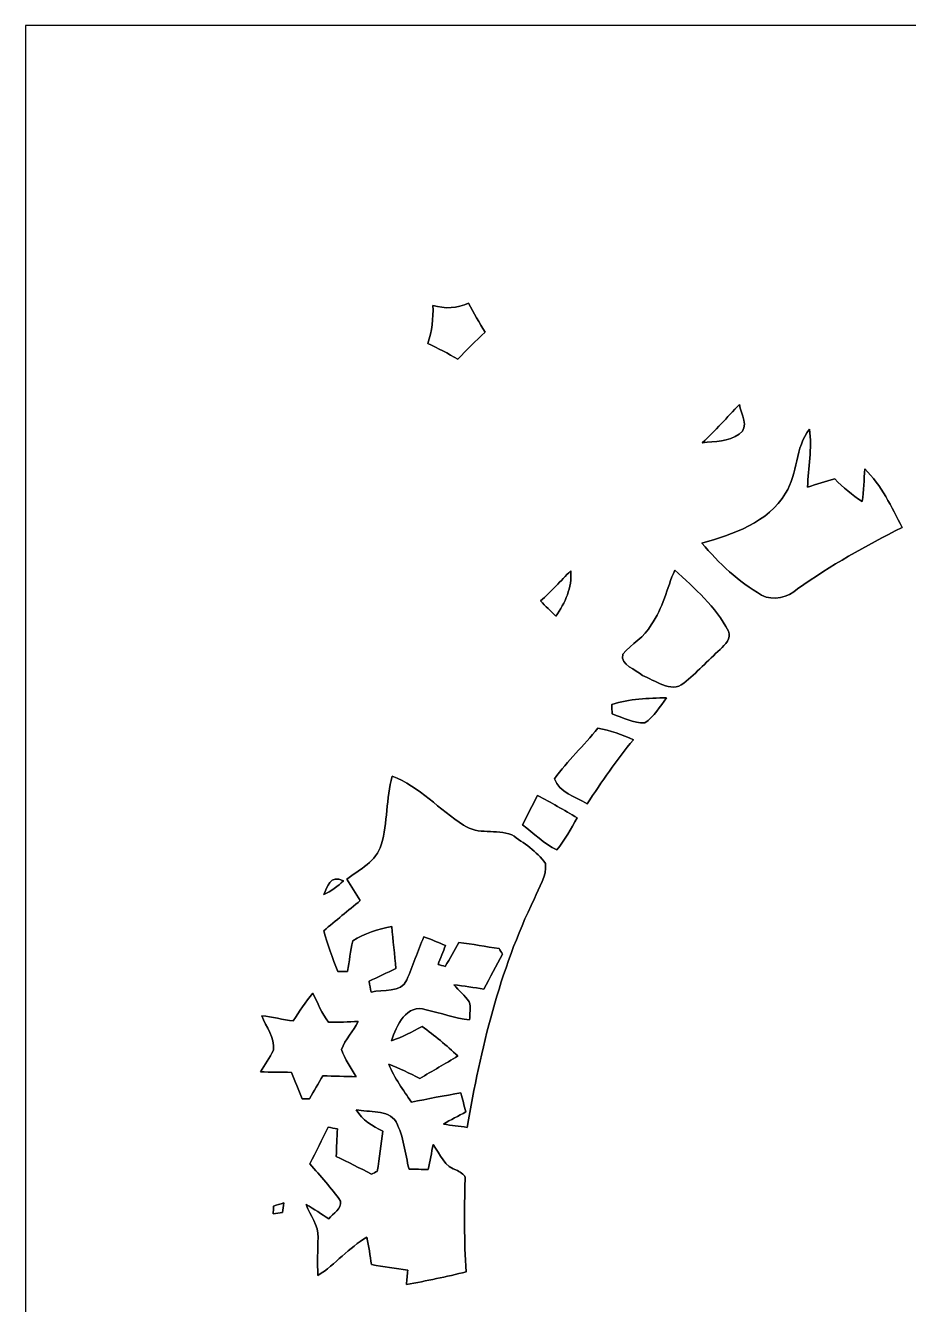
# Model space of a CAD drawing. Header units: centimetres. Extents: x -16.8 to 16.8, y -16.7 to 16.7.
# Drawn here: x -16.77 to -4.83, y -0.65 to 16.67 of the extents above; entities that cross this region are included whole.
import ezdxf

# ---------------------------------------------------------------- set-up
doc = ezdxf.new("R2010")
doc.units = ezdxf.units.CM
doc.header["$MEASUREMENT"] = 0
doc.layers.add('Layer 1', color=7, linetype='Continuous')

msp = doc.modelspace()

# ---------------------------------------------------------------- linework, layer by layer
at = {"layer": 'Layer 1', "color": 7}
for points, knots in [([(-16.77458, 16.66875), (-16.77458, 16.66875), (16.77458, 16.66875), (16.77458, 16.66875), (16.77458, 16.66875), (16.77458, 16.66875), (16.77458, -16.66875), (16.77458, -16.66875), (16.77458, -16.66875), (16.77458, -16.66875), (-16.77458, -16.66875), (-16.77458, -16.66875), (-16.77458, -16.66875), (-16.77458, -16.66875), (-16.77458, 16.66875), (-16.77458, 16.66875), (-16.77458, 16.66875), (-16.77458, 16.66875), (-16.77458, 16.66875), (-16.77458, 16.66875)], [0, 0, 0, 0, 0.16666667, 0.16666667, 0.16666667, 0.16666667, 0.33333333, 0.33333333, 0.33333333, 0.33333333, 0.5, 0.5, 0.5, 0.5, 0.66666667, 0.66666667, 0.66666667, 0.66666667, 1, 1, 1, 1]), ([(-11.26102, 12.87921), (-11.10051, 12.83088), (-10.93153, 12.83935), (-10.77842, 12.90955), (-10.77842, 12.90955), (-10.71069, 12.77514), (-10.63131, 12.64673), (-10.55617, 12.51656), (-10.55617, 12.51656), (-10.68529, 12.40014), (-10.80841, 12.27772), (-10.92553, 12.14967), (-10.92553, 12.14967), (-11.05711, 12.22904), (-11.19364, 12.29995), (-11.33228, 12.36592), (-11.33228, 12.36592), (-11.27054, 12.53031), (-11.25855, 12.70494), (-11.26102, 12.87921)], [0, 0, 0, 0, 0.16666667, 0.16666667, 0.16666667, 0.16666667, 0.33333333, 0.33333333, 0.33333333, 0.33333333, 0.5, 0.5, 0.5, 0.5, 0.66666667, 0.66666667, 0.66666667, 0.66666667, 1, 1, 1, 1]), ([(-7.61647, 11.01901), (-7.44291, 11.18623), (-7.27886, 11.36297), (-7.11447, 11.53901), (-7.11447, 11.53901), (-7.09154, 11.41271), (-6.97406, 11.23174), (-7.11588, 11.13825), (-7.11588, 11.13825), (-7.25981, 11.03277), (-7.44749, 11.04159), (-7.61647, 11.01901)], [0, 0, 0, 0, 0.25, 0.25, 0.25, 0.25, 0.5, 0.5, 0.5, 0.5, 1, 1, 1, 1]), ([(-6.49005, 10.33815), (-6.31613, 10.60132), (-6.36552, 10.95763), (-6.16514, 11.20352), (-6.16514, 11.20352), (-6.12634, 10.94281), (-6.18596, 10.67999), (-6.19125, 10.41929), (-6.19125, 10.41929), (-6.06954, 10.45739), (-5.94854, 10.49761), (-5.82471, 10.52936), (-5.82471, 10.52936), (-5.70794, 10.41859), (-5.58765, 10.31099), (-5.45112, 10.22526), (-5.45112, 10.22526), (-5.43172, 10.37131), (-5.42678, 10.51913), (-5.41902, 10.66624), (-5.41902, 10.66624), (-5.19183, 10.44469), (-5.0546, 10.15118), (-4.91243, 9.87213), (-4.91243, 9.87213), (-5.40209, 9.62766), (-5.87975, 9.35743), (-6.32742, 9.04134), (-6.32742, 9.04134), (-6.45654, 8.92457), (-6.65445, 8.87307), (-6.8132, 8.95597), (-6.8132, 8.95597), (-7.12646, 9.13518), (-7.38928, 9.38953), (-7.62423, 9.66082), (-7.62423, 9.66082), (-7.20196, 9.77971), (-6.72394, 9.9374), (-6.49005, 10.33815)], [0, 0, 0, 0, 0.09090909, 0.09090909, 0.09090909, 0.09090909, 0.18181818, 0.18181818, 0.18181818, 0.18181818, 0.27272727, 0.27272727, 0.27272727, 0.27272727, 0.36363636, 0.36363636, 0.36363636, 0.36363636, 0.45454545, 0.45454545, 0.45454545, 0.45454545, 0.54545455, 0.54545455, 0.54545455, 0.54545455, 0.63636364, 0.63636364, 0.63636364, 0.63636364, 0.72727273, 0.72727273, 0.72727273, 0.72727273, 0.81818182, 0.81818182, 0.81818182, 0.81818182, 1, 1, 1, 1]), ([(-9.80687, 8.87871), (-9.66047, 9.0043), (-9.53347, 9.14964), (-9.39765, 9.28617), (-9.39765, 9.28617), (-9.37401, 9.05898), (-9.47561, 8.85261), (-9.59661, 8.66987), (-9.59661, 8.66987), (-9.66717, 8.73936), (-9.73702, 8.80886), (-9.80687, 8.87871)], [0, 0, 0, 0, 0.25, 0.25, 0.25, 0.25, 0.5, 0.5, 0.5, 0.5, 1, 1, 1, 1]), ([(-8.30898, 8.55521), (-8.14599, 8.77641), (-8.09872, 9.04981), (-7.9883, 9.29569), (-7.9883, 9.29569), (-7.71913, 9.04804), (-7.43514, 8.79969), (-7.26299, 8.4709), (-7.26299, 8.4709), (-7.2136, 8.37106), (-7.31097, 8.28463), (-7.37482, 8.22219), (-7.37482, 8.22219), (-7.53957, 8.06944), (-7.69479, 7.90575), (-7.86836, 7.76323), (-7.86836, 7.76323), (-8.04157, 7.62247), (-8.25923, 7.80838), (-8.4268, 7.87012), (-8.4268, 7.87012), (-8.51288, 7.9562), (-8.7309, 8.00171), (-8.69103, 8.15834), (-8.69103, 8.15834), (-8.57426, 8.30086), (-8.39329, 8.38341), (-8.30898, 8.55521)], [0, 0, 0, 0, 0.125, 0.125, 0.125, 0.125, 0.25, 0.25, 0.25, 0.25, 0.375, 0.375, 0.375, 0.375, 0.5, 0.5, 0.5, 0.5, 0.625, 0.625, 0.625, 0.625, 0.75, 0.75, 0.75, 0.75, 1, 1, 1, 1]), ([(-8.84061, 7.47501), (-8.60284, 7.55579), (-8.34884, 7.56179), (-8.09978, 7.56567), (-8.09978, 7.56567), (-8.18868, 7.44608), (-8.26982, 7.31308), (-8.39329, 7.22595), (-8.39329, 7.22595), (-8.55098, 7.22595), (-8.69209, 7.29791), (-8.83673, 7.34801), (-8.83673, 7.34801), (-8.83779, 7.37976), (-8.83955, 7.44326), (-8.84061, 7.47501)], [0, 0, 0, 0, 0.2, 0.2, 0.2, 0.2, 0.4, 0.4, 0.4, 0.4, 0.6, 0.6, 0.6, 0.6, 1, 1, 1, 1]), ([(-9.02864, 7.15504), (-8.86248, 7.12152), (-8.70021, 7.07037), (-8.54675, 6.99841), (-8.54675, 6.99841), (-8.78276, 6.72959), (-8.97396, 6.42585), (-9.1754, 6.13128), (-9.1754, 6.13128), (-9.33133, 6.22723), (-9.5504, 6.28368), (-9.61849, 6.46818), (-9.61849, 6.46818), (-9.44351, 6.71513), (-9.21561, 6.91762), (-9.02864, 7.15504)], [0, 0, 0, 0, 0.2, 0.2, 0.2, 0.2, 0.4, 0.4, 0.4, 0.4, 0.6, 0.6, 0.6, 0.6, 1, 1, 1, 1]), ([(-11.81276, 6.50558), (-11.43988, 6.36305), (-11.176, 6.05049), (-10.84651, 5.84059), (-10.84651, 5.84059), (-10.65283, 5.70618), (-10.40377, 5.79261), (-10.19457, 5.71288), (-10.19457, 5.71288), (-10.03265, 5.59858), (-9.85485, 5.48922), (-9.73914, 5.32342), (-9.73914, 5.32342), (-9.71797, 5.14844), (-9.82733, 5.00168), (-9.88871, 4.84787), (-9.88871, 4.84787), (-10.36179, 3.87385), (-10.61649, 2.81305), (-10.79747, 1.75048), (-10.79747, 1.75048), (-10.90542, 1.76424), (-11.01231, 1.77518), (-11.1192, 1.79352), (-11.1192, 1.79352), (-11.02184, 1.85491), (-10.91777, 1.905), (-10.81652, 1.95897), (-10.81652, 1.95897), (-10.8391, 2.04505), (-10.86097, 2.13043), (-10.88319, 2.2158), (-10.88319, 2.2158), (-11.10827, 2.18264), (-11.33052, 2.1336), (-11.55383, 2.09091), (-11.55383, 2.09091), (-11.66283, 2.25707), (-11.78348, 2.41829), (-11.85898, 2.60385), (-11.85898, 2.60385), (-11.71575, 2.54952), (-11.57746, 2.48179), (-11.44094, 2.41265), (-11.44094, 2.41265), (-11.26772, 2.51213), (-11.09557, 2.61303), (-10.92518, 2.71674), (-10.92518, 2.71674), (-11.07969, 2.85821), (-11.23738, 2.99544), (-11.40954, 3.11468), (-11.40954, 3.11468), (-11.54395, 3.04341), (-11.67871, 2.97145), (-11.82335, 2.92382), (-11.82335, 2.92382), (-11.75597, 3.12349), (-11.61909, 3.43394), (-11.35415, 3.34222), (-11.35415, 3.34222), (-11.15801, 3.29671), (-10.96574, 3.23003), (-10.76501, 3.20393), (-10.76501, 3.20393), (-10.76501, 3.28612), (-10.74702, 3.37114), (-10.77136, 3.45122), (-10.77136, 3.45122), (-10.83028, 3.53624), (-10.91248, 3.60151), (-10.97844, 3.68053), (-10.97844, 3.68053), (-10.84192, 3.66642), (-10.70645, 3.64278), (-10.57099, 3.62021), (-10.57099, 3.62021), (-10.49126, 3.78107), (-10.40836, 3.94053), (-10.3184, 4.0961), (-10.3184, 4.0961), (-10.33039, 4.1148), (-10.35473, 4.15184), (-10.36673, 4.17054), (-10.36673, 4.17054), (-10.5477, 4.19841), (-10.72833, 4.2291), (-10.9093, 4.2545), (-10.9093, 4.2545), (-10.97068, 4.14584), (-11.03171, 4.03719), (-11.09521, 3.92994), (-11.09521, 3.92994), (-11.11991, 3.93629), (-11.16859, 3.94935), (-11.19293, 3.95605), (-11.19293, 3.95605), (-11.15942, 4.04178), (-11.12485, 4.12715), (-11.09098, 4.21287), (-11.09098, 4.21287), (-11.18799, 4.25309), (-11.28571, 4.29295), (-11.38343, 4.33141), (-11.38343, 4.33141), (-11.46986, 4.13985), (-11.53019, 3.93735), (-11.61697, 3.74579), (-11.61697, 3.74579), (-11.69211, 3.562), (-11.94012, 3.62691), (-12.09922, 3.5814), (-12.09922, 3.5814), (-12.10769, 3.63044), (-12.11615, 3.67912), (-12.12462, 3.7278), (-12.12462, 3.7278), (-12.00609, 3.78919), (-11.88297, 3.8414), (-11.76302, 3.89961), (-11.76302, 3.89961), (-11.78172, 4.08975), (-11.80006, 4.28025), (-11.81911, 4.47005), (-11.81911, 4.47005), (-12.00221, 4.42983), (-12.19024, 4.38009), (-12.34758, 4.27496), (-12.34758, 4.27496), (-12.38144, 4.13949), (-12.3885, 3.99768), (-12.42025, 3.86115), (-12.42025, 3.86115), (-12.4527, 3.86115), (-12.51726, 3.86151), (-12.54972, 3.86151), (-12.54972, 3.86151), (-12.62239, 4.04142), (-12.68377, 4.22593), (-12.73951, 4.41149), (-12.73951, 4.41149), (-12.57547, 4.54942), (-12.41072, 4.6863), (-12.24456, 4.82177), (-12.24456, 4.82177), (-12.30489, 4.91913), (-12.36733, 5.01544), (-12.42871, 5.11175), (-12.42871, 5.11175), (-12.25268, 5.23875), (-12.02725, 5.35376), (-11.96128, 5.57742), (-11.96128, 5.57742), (-11.87274, 5.87975), (-11.89673, 6.20254), (-11.81276, 6.50558)], [0, 0, 0, 0, 0.025, 0.025, 0.025, 0.025, 0.05, 0.05, 0.05, 0.05, 0.075, 0.075, 0.075, 0.075, 0.1, 0.1, 0.1, 0.1, 0.125, 0.125, 0.125, 0.125, 0.15, 0.15, 0.15, 0.15, 0.175, 0.175, 0.175, 0.175, 0.2, 0.2, 0.2, 0.2, 0.225, 0.225, 0.225, 0.225, 0.25, 0.25, 0.25, 0.25, 0.275, 0.275, 0.275, 0.275, 0.3, 0.3, 0.3, 0.3, 0.325, 0.325, 0.325, 0.325, 0.35, 0.35, 0.35, 0.35, 0.375, 0.375, 0.375, 0.375, 0.4, 0.4, 0.4, 0.4, 0.425, 0.425, 0.425, 0.425, 0.45, 0.45, 0.45, 0.45, 0.475, 0.475, 0.475, 0.475, 0.5, 0.5, 0.5, 0.5, 0.525, 0.525, 0.525, 0.525, 0.55, 0.55, 0.55, 0.55, 0.575, 0.575, 0.575, 0.575, 0.6, 0.6, 0.6, 0.6, 0.625, 0.625, 0.625, 0.625, 0.65, 0.65, 0.65, 0.65, 0.675, 0.675, 0.675, 0.675, 0.7, 0.7, 0.7, 0.7, 0.725, 0.725, 0.725, 0.725, 0.75, 0.75, 0.75, 0.75, 0.775, 0.775, 0.775, 0.775, 0.8, 0.8, 0.8, 0.8, 0.825, 0.825, 0.825, 0.825, 0.85, 0.85, 0.85, 0.85, 0.875, 0.875, 0.875, 0.875, 0.9, 0.9, 0.9, 0.9, 0.925, 0.925, 0.925, 0.925, 0.95, 0.95, 0.95, 0.95, 1, 1, 1, 1]), ([(-9.84603, 6.24558), (-9.6647, 6.14927), (-9.48725, 6.04591), (-9.30981, 5.94184), (-9.30981, 5.94184), (-9.39483, 5.79367), (-9.47491, 5.63986), (-9.58497, 5.50792), (-9.58497, 5.50792), (-9.75889, 5.59047), (-9.89753, 5.73017), (-10.04923, 5.84482), (-10.04923, 5.84482), (-9.98361, 5.97923), (-9.91447, 6.11258), (-9.84603, 6.24558)], [0, 0, 0, 0, 0.2, 0.2, 0.2, 0.2, 0.4, 0.4, 0.4, 0.4, 0.6, 0.6, 0.6, 0.6, 1, 1, 1, 1]), ([(-12.73739, 4.90114), (-12.68836, 5.00592), (-12.66084, 5.17525), (-12.47175, 5.08988), (-12.47175, 5.08988), (-12.55007, 5.01368), (-12.64003, 4.95088), (-12.73739, 4.90114)], [0, 0, 0, 0, 0.33333333, 0.33333333, 0.33333333, 0.33333333, 1, 1, 1, 1]), ([(-13.15156, 3.19052), (-13.06689, 3.31823), (-12.98646, 3.44946), (-12.88803, 3.56729), (-12.88803, 3.56729), (-12.82065, 3.43535), (-12.76738, 3.29318), (-12.6746, 3.17641), (-12.6746, 3.17641), (-12.54054, 3.16618), (-12.40614, 3.18276), (-12.27173, 3.18241), (-12.27173, 3.18241), (-12.34228, 3.05294), (-12.44671, 2.94217), (-12.50068, 2.80353), (-12.50068, 2.80353), (-12.45376, 2.67194), (-12.36627, 2.55905), (-12.30066, 2.43593), (-12.30066, 2.43593), (-12.45094, 2.43911), (-12.60122, 2.44404), (-12.75151, 2.44898), (-12.75151, 2.44898), (-12.81289, 2.34562), (-12.87357, 2.2419), (-12.93389, 2.13783), (-12.93389, 2.13783), (-12.95859, 2.13713), (-13.00762, 2.13572), (-13.03196, 2.13466), (-13.03196, 2.13466), (-13.07924, 2.25496), (-13.12792, 2.3749), (-13.1766, 2.49414), (-13.1766, 2.49414), (-13.31666, 2.49802), (-13.45636, 2.49731), (-13.59606, 2.50225), (-13.59606, 2.50225), (-13.53785, 2.59962), (-13.47329, 2.69381), (-13.42037, 2.794), (-13.42037, 2.794), (-13.39744, 2.96968), (-13.5195, 3.10868), (-13.57877, 3.26249), (-13.57877, 3.26249), (-13.43625, 3.23991), (-13.29443, 3.2131), (-13.15156, 3.19052)], [0, 0, 0, 0, 0.07142857, 0.07142857, 0.07142857, 0.07142857, 0.14285714, 0.14285714, 0.14285714, 0.14285714, 0.21428571, 0.21428571, 0.21428571, 0.21428571, 0.28571429, 0.28571429, 0.28571429, 0.28571429, 0.35714286, 0.35714286, 0.35714286, 0.35714286, 0.42857143, 0.42857143, 0.42857143, 0.42857143, 0.5, 0.5, 0.5, 0.5, 0.57142857, 0.57142857, 0.57142857, 0.57142857, 0.64285714, 0.64285714, 0.64285714, 0.64285714, 0.71428571, 0.71428571, 0.71428571, 0.71428571, 0.78571429, 0.78571429, 0.78571429, 0.78571429, 0.85714286, 0.85714286, 0.85714286, 0.85714286, 1, 1, 1, 1]), ([(-12.2996, 1.9879), (-12.12638, 1.94698), (-11.87133, 2.00413), (-11.76161, 1.82351), (-11.76161, 1.82351), (-11.65543, 1.62736), (-11.64061, 1.39806), (-11.58487, 1.18498), (-11.58487, 1.18498), (-11.52066, 1.18357), (-11.39261, 1.1811), (-11.3284, 1.17969), (-11.3284, 1.17969), (-11.30194, 1.29187), (-11.28078, 1.40723), (-11.25855, 1.51941), (-11.25855, 1.51941), (-11.16648, 1.38465), (-11.10509, 1.21214), (-10.92764, 1.16381), (-10.92764, 1.16381), (-10.88496, 1.13453), (-10.8144, 1.1116), (-10.8271, 1.04599), (-10.8271, 1.04599), (-10.83698, 0.629), (-10.84192, 0.21096), (-10.81123, -0.20602), (-10.81123, -0.20602), (-11.07899, -0.27199), (-11.34886, -0.32949), (-11.6205, -0.37818), (-11.6205, -0.37818), (-11.61415, -0.31327), (-11.6078, -0.24871), (-11.6018, -0.18415), (-11.6018, -0.18415), (-11.7662, -0.16228), (-11.92989, -0.13829), (-12.09322, -0.10866), (-12.09322, -0.10866), (-12.11227, 0.01588), (-12.13026, 0.13829), (-12.15566, 0.26141), (-12.15566, 0.26141), (-12.40226, 0.12347), (-12.58006, -0.10478), (-12.81783, -0.25541), (-12.81783, -0.25541), (-12.827, -0.08361), (-12.82171, 0.08749), (-12.81712, 0.25859), (-12.81712, 0.25859), (-12.80372, 0.42439), (-12.92895, 0.55386), (-12.97587, 0.7045), (-12.97587, 0.7045), (-12.8711, 0.64453), (-12.77091, 0.57714), (-12.67037, 0.50976), (-12.67037, 0.50976), (-12.61392, 0.58385), (-12.49151, 0.64453), (-12.51373, 0.75071), (-12.51373, 0.75071), (-12.63227, 0.9338), (-12.78749, 1.08938), (-12.92754, 1.25589), (-12.92754, 1.25589), (-12.84464, 1.42099), (-12.76209, 1.58609), (-12.67989, 1.75119), (-12.67989, 1.75119), (-12.63826, 1.74449), (-12.59664, 1.73708), (-12.55501, 1.72967), (-12.55501, 1.72967), (-12.55995, 1.60584), (-12.56524, 1.48167), (-12.57088, 1.35784), (-12.57088, 1.35784), (-12.41178, 1.27776), (-12.25233, 1.19803), (-12.09322, 1.11725), (-12.09322, 1.11725), (-12.07382, 1.12677), (-12.03466, 1.14547), (-12.01491, 1.15464), (-12.01491, 1.15464), (-11.98845, 1.33526), (-11.96305, 1.51624), (-11.94188, 1.69721), (-11.94188, 1.69721), (-12.08158, 1.76601), (-12.21705, 1.85138), (-12.2996, 1.9879)], [0, 0, 0, 0, 0.04, 0.04, 0.04, 0.04, 0.08, 0.08, 0.08, 0.08, 0.12, 0.12, 0.12, 0.12, 0.16, 0.16, 0.16, 0.16, 0.2, 0.2, 0.2, 0.2, 0.24, 0.24, 0.24, 0.24, 0.28, 0.28, 0.28, 0.28, 0.32, 0.32, 0.32, 0.32, 0.36, 0.36, 0.36, 0.36, 0.4, 0.4, 0.4, 0.4, 0.44, 0.44, 0.44, 0.44, 0.48, 0.48, 0.48, 0.48, 0.52, 0.52, 0.52, 0.52, 0.56, 0.56, 0.56, 0.56, 0.6, 0.6, 0.6, 0.6, 0.64, 0.64, 0.64, 0.64, 0.68, 0.68, 0.68, 0.68, 0.72, 0.72, 0.72, 0.72, 0.76, 0.76, 0.76, 0.76, 0.8, 0.8, 0.8, 0.8, 0.84, 0.84, 0.84, 0.84, 0.88, 0.88, 0.88, 0.88, 0.92, 0.92, 0.92, 0.92, 1, 1, 1, 1]), ([(-13.42002, 0.68368), (-13.37345, 0.69815), (-13.32653, 0.71226), (-13.27997, 0.72637), (-13.27997, 0.72637), (-13.28561, 0.68368), (-13.29161, 0.641), (-13.29761, 0.59831), (-13.29761, 0.59831), (-13.33959, 0.59161), (-13.38121, 0.58455), (-13.42284, 0.57785), (-13.42284, 0.57785), (-13.42214, 0.60431), (-13.42073, 0.65723), (-13.42002, 0.68368)], [0, 0, 0, 0, 0.2, 0.2, 0.2, 0.2, 0.4, 0.4, 0.4, 0.4, 0.6, 0.6, 0.6, 0.6, 1, 1, 1, 1])]:
    msp.add_open_spline(points, degree=3, knots=knots, dxfattribs=at)
at = {"layer": 'Layer 1', "color": 8}
for points, knots in [([(-11.26102, 12.87921), (-11.25855, 12.70494), (-11.27054, 12.53031), (-11.33228, 12.36592), (-11.33228, 12.36592), (-11.19364, 12.29995), (-11.05711, 12.22904), (-10.92553, 12.14967), (-10.92553, 12.14967), (-10.80841, 12.27772), (-10.68529, 12.40014), (-10.55617, 12.51656), (-10.55617, 12.51656), (-10.63131, 12.64673), (-10.71069, 12.77514), (-10.77842, 12.90955), (-10.77842, 12.90955), (-10.93153, 12.83935), (-11.10051, 12.83088), (-11.26102, 12.87921), (-11.26102, 12.87921), (-11.26102, 12.87921), (-11.26102, 12.87921), (-11.26102, 12.87921)], [0, 0, 0, 0, 0.14285714, 0.14285714, 0.14285714, 0.14285714, 0.28571429, 0.28571429, 0.28571429, 0.28571429, 0.42857143, 0.42857143, 0.42857143, 0.42857143, 0.57142857, 0.57142857, 0.57142857, 0.57142857, 0.71428571, 0.71428571, 0.71428571, 0.71428571, 1, 1, 1, 1]), ([(-7.61647, 11.01901), (-7.44749, 11.04159), (-7.25981, 11.03277), (-7.11588, 11.13825), (-7.11588, 11.13825), (-6.97406, 11.23174), (-7.09154, 11.41271), (-7.11447, 11.53901), (-7.11447, 11.53901), (-7.27886, 11.36297), (-7.44291, 11.18623), (-7.61647, 11.01901), (-7.61647, 11.01901), (-7.61647, 11.01901), (-7.61647, 11.01901), (-7.61647, 11.01901)], [0, 0, 0, 0, 0.2, 0.2, 0.2, 0.2, 0.4, 0.4, 0.4, 0.4, 0.6, 0.6, 0.6, 0.6, 1, 1, 1, 1]), ([(-6.49005, 10.33815), (-6.72394, 9.9374), (-7.20196, 9.77971), (-7.62423, 9.66082), (-7.62423, 9.66082), (-7.38928, 9.38953), (-7.12646, 9.13518), (-6.8132, 8.95597), (-6.8132, 8.95597), (-6.65445, 8.87307), (-6.45654, 8.92457), (-6.32742, 9.04134), (-6.32742, 9.04134), (-5.87975, 9.35743), (-5.40209, 9.62766), (-4.91243, 9.87213), (-4.91243, 9.87213), (-5.0546, 10.15118), (-5.19183, 10.44469), (-5.41902, 10.66624), (-5.41902, 10.66624), (-5.42678, 10.51913), (-5.43172, 10.37131), (-5.45112, 10.22526), (-5.45112, 10.22526), (-5.58765, 10.31099), (-5.70794, 10.41859), (-5.82471, 10.52936), (-5.82471, 10.52936), (-5.94854, 10.49761), (-6.06954, 10.45739), (-6.19125, 10.41929), (-6.19125, 10.41929), (-6.18596, 10.67999), (-6.12634, 10.94281), (-6.16514, 11.20352), (-6.16514, 11.20352), (-6.36552, 10.95763), (-6.31613, 10.60132), (-6.49005, 10.33815), (-6.49005, 10.33815), (-6.49005, 10.33815), (-6.49005, 10.33815), (-6.49005, 10.33815)], [0, 0, 0, 0, 0.08333333, 0.08333333, 0.08333333, 0.08333333, 0.16666667, 0.16666667, 0.16666667, 0.16666667, 0.25, 0.25, 0.25, 0.25, 0.33333333, 0.33333333, 0.33333333, 0.33333333, 0.41666667, 0.41666667, 0.41666667, 0.41666667, 0.5, 0.5, 0.5, 0.5, 0.58333333, 0.58333333, 0.58333333, 0.58333333, 0.66666667, 0.66666667, 0.66666667, 0.66666667, 0.75, 0.75, 0.75, 0.75, 0.83333333, 0.83333333, 0.83333333, 0.83333333, 1, 1, 1, 1]), ([(-9.80687, 8.87871), (-9.73702, 8.80886), (-9.66717, 8.73936), (-9.59661, 8.66987), (-9.59661, 8.66987), (-9.47561, 8.85261), (-9.37401, 9.05898), (-9.39765, 9.28617), (-9.39765, 9.28617), (-9.53347, 9.14964), (-9.66047, 9.0043), (-9.80687, 8.87871), (-9.80687, 8.87871), (-9.80687, 8.87871), (-9.80687, 8.87871), (-9.80687, 8.87871)], [0, 0, 0, 0, 0.2, 0.2, 0.2, 0.2, 0.4, 0.4, 0.4, 0.4, 0.6, 0.6, 0.6, 0.6, 1, 1, 1, 1]), ([(-8.30898, 8.55521), (-8.39329, 8.38341), (-8.57426, 8.30086), (-8.69103, 8.15834), (-8.69103, 8.15834), (-8.7309, 8.00171), (-8.51288, 7.9562), (-8.4268, 7.87012), (-8.4268, 7.87012), (-8.25923, 7.80838), (-8.04157, 7.62247), (-7.86836, 7.76323), (-7.86836, 7.76323), (-7.69479, 7.90575), (-7.53957, 8.06944), (-7.37482, 8.22219), (-7.37482, 8.22219), (-7.31097, 8.28463), (-7.2136, 8.37106), (-7.26299, 8.4709), (-7.26299, 8.4709), (-7.43514, 8.79969), (-7.71913, 9.04804), (-7.9883, 9.29569), (-7.9883, 9.29569), (-8.09872, 9.04981), (-8.14599, 8.77641), (-8.30898, 8.55521), (-8.30898, 8.55521), (-8.30898, 8.55521), (-8.30898, 8.55521), (-8.30898, 8.55521)], [0, 0, 0, 0, 0.11111111, 0.11111111, 0.11111111, 0.11111111, 0.22222222, 0.22222222, 0.22222222, 0.22222222, 0.33333333, 0.33333333, 0.33333333, 0.33333333, 0.44444444, 0.44444444, 0.44444444, 0.44444444, 0.55555556, 0.55555556, 0.55555556, 0.55555556, 0.66666667, 0.66666667, 0.66666667, 0.66666667, 0.77777778, 0.77777778, 0.77777778, 0.77777778, 1, 1, 1, 1]), ([(-8.84061, 7.47501), (-8.83955, 7.44326), (-8.83779, 7.37976), (-8.83673, 7.34801), (-8.83673, 7.34801), (-8.69209, 7.29791), (-8.55098, 7.22595), (-8.39329, 7.22595), (-8.39329, 7.22595), (-8.26982, 7.31308), (-8.18868, 7.44608), (-8.09978, 7.56567), (-8.09978, 7.56567), (-8.34884, 7.56179), (-8.60284, 7.55579), (-8.84061, 7.47501), (-8.84061, 7.47501), (-8.84061, 7.47501), (-8.84061, 7.47501), (-8.84061, 7.47501)], [0, 0, 0, 0, 0.16666667, 0.16666667, 0.16666667, 0.16666667, 0.33333333, 0.33333333, 0.33333333, 0.33333333, 0.5, 0.5, 0.5, 0.5, 0.66666667, 0.66666667, 0.66666667, 0.66666667, 1, 1, 1, 1]), ([(-9.02864, 7.15504), (-9.21561, 6.91762), (-9.44351, 6.71513), (-9.61849, 6.46818), (-9.61849, 6.46818), (-9.5504, 6.28368), (-9.33133, 6.22723), (-9.1754, 6.13128), (-9.1754, 6.13128), (-8.97396, 6.42585), (-8.78276, 6.72959), (-8.54675, 6.99841), (-8.54675, 6.99841), (-8.70021, 7.07037), (-8.86248, 7.12152), (-9.02864, 7.15504), (-9.02864, 7.15504), (-9.02864, 7.15504), (-9.02864, 7.15504), (-9.02864, 7.15504)], [0, 0, 0, 0, 0.16666667, 0.16666667, 0.16666667, 0.16666667, 0.33333333, 0.33333333, 0.33333333, 0.33333333, 0.5, 0.5, 0.5, 0.5, 0.66666667, 0.66666667, 0.66666667, 0.66666667, 1, 1, 1, 1]), ([(-11.81276, 6.50558), (-11.89673, 6.20254), (-11.87274, 5.87975), (-11.96128, 5.57742), (-11.96128, 5.57742), (-12.02725, 5.35376), (-12.25268, 5.23875), (-12.42871, 5.11175), (-12.42871, 5.11175), (-12.36733, 5.01544), (-12.30489, 4.91913), (-12.24456, 4.82177), (-12.24456, 4.82177), (-12.41072, 4.6863), (-12.57547, 4.54942), (-12.73951, 4.41149), (-12.73951, 4.41149), (-12.68377, 4.22593), (-12.62239, 4.04142), (-12.54972, 3.86151), (-12.54972, 3.86151), (-12.51726, 3.86151), (-12.4527, 3.86115), (-12.42025, 3.86115), (-12.42025, 3.86115), (-12.3885, 3.99768), (-12.38144, 4.13949), (-12.34758, 4.27496), (-12.34758, 4.27496), (-12.19024, 4.38009), (-12.00221, 4.42983), (-11.81911, 4.47005), (-11.81911, 4.47005), (-11.80006, 4.28025), (-11.78172, 4.08975), (-11.76302, 3.89961), (-11.76302, 3.89961), (-11.88297, 3.8414), (-12.00609, 3.78919), (-12.12462, 3.7278), (-12.12462, 3.7278), (-12.11615, 3.67912), (-12.10769, 3.63044), (-12.09922, 3.5814), (-12.09922, 3.5814), (-11.94012, 3.62691), (-11.69211, 3.562), (-11.61697, 3.74579), (-11.61697, 3.74579), (-11.53019, 3.93735), (-11.46986, 4.13985), (-11.38343, 4.33141), (-11.38343, 4.33141), (-11.28571, 4.29295), (-11.18799, 4.25309), (-11.09098, 4.21287), (-11.09098, 4.21287), (-11.12485, 4.12715), (-11.15942, 4.04178), (-11.19293, 3.95605), (-11.19293, 3.95605), (-11.16859, 3.94935), (-11.11991, 3.93629), (-11.09521, 3.92994), (-11.09521, 3.92994), (-11.03171, 4.03719), (-10.97068, 4.14584), (-10.9093, 4.2545), (-10.9093, 4.2545), (-10.72833, 4.2291), (-10.5477, 4.19841), (-10.36673, 4.17054), (-10.36673, 4.17054), (-10.35473, 4.15184), (-10.33039, 4.1148), (-10.3184, 4.0961), (-10.3184, 4.0961), (-10.40836, 3.94053), (-10.49126, 3.78107), (-10.57099, 3.62021), (-10.57099, 3.62021), (-10.70645, 3.64278), (-10.84192, 3.66642), (-10.97844, 3.68053), (-10.97844, 3.68053), (-10.91248, 3.60151), (-10.83028, 3.53624), (-10.77136, 3.45122), (-10.77136, 3.45122), (-10.74702, 3.37114), (-10.76501, 3.28612), (-10.76501, 3.20393), (-10.76501, 3.20393), (-10.96574, 3.23003), (-11.15801, 3.29671), (-11.35415, 3.34222), (-11.35415, 3.34222), (-11.61909, 3.43394), (-11.75597, 3.12349), (-11.82335, 2.92382), (-11.82335, 2.92382), (-11.67871, 2.97145), (-11.54395, 3.04341), (-11.40954, 3.11468), (-11.40954, 3.11468), (-11.23738, 2.99544), (-11.07969, 2.85821), (-10.92518, 2.71674), (-10.92518, 2.71674), (-11.09557, 2.61303), (-11.26772, 2.51213), (-11.44094, 2.41265), (-11.44094, 2.41265), (-11.57746, 2.48179), (-11.71575, 2.54952), (-11.85898, 2.60385), (-11.85898, 2.60385), (-11.78348, 2.41829), (-11.66283, 2.25707), (-11.55383, 2.09091), (-11.55383, 2.09091), (-11.33052, 2.1336), (-11.10827, 2.18264), (-10.88319, 2.2158), (-10.88319, 2.2158), (-10.86097, 2.13043), (-10.8391, 2.04505), (-10.81652, 1.95897), (-10.81652, 1.95897), (-10.91777, 1.905), (-11.02184, 1.85491), (-11.1192, 1.79352), (-11.1192, 1.79352), (-11.01231, 1.77518), (-10.90542, 1.76424), (-10.79747, 1.75048), (-10.79747, 1.75048), (-10.61649, 2.81305), (-10.36179, 3.87385), (-9.88871, 4.84787), (-9.88871, 4.84787), (-9.82733, 5.00168), (-9.71797, 5.14844), (-9.73914, 5.32342), (-9.73914, 5.32342), (-9.85485, 5.48922), (-10.03265, 5.59858), (-10.19457, 5.71288), (-10.19457, 5.71288), (-10.40377, 5.79261), (-10.65283, 5.70618), (-10.84651, 5.84059), (-10.84651, 5.84059), (-11.176, 6.05049), (-11.43988, 6.36305), (-11.81276, 6.50558), (-11.81276, 6.50558), (-11.81276, 6.50558), (-11.81276, 6.50558), (-11.81276, 6.50558)], [0, 0, 0, 0, 0.02439024, 0.02439024, 0.02439024, 0.02439024, 0.04878049, 0.04878049, 0.04878049, 0.04878049, 0.07317073, 0.07317073, 0.07317073, 0.07317073, 0.09756098, 0.09756098, 0.09756098, 0.09756098, 0.12195122, 0.12195122, 0.12195122, 0.12195122, 0.14634146, 0.14634146, 0.14634146, 0.14634146, 0.17073171, 0.17073171, 0.17073171, 0.17073171, 0.19512195, 0.19512195, 0.19512195, 0.19512195, 0.2195122, 0.2195122, 0.2195122, 0.2195122, 0.24390244, 0.24390244, 0.24390244, 0.24390244, 0.26829268, 0.26829268, 0.26829268, 0.26829268, 0.29268293, 0.29268293, 0.29268293, 0.29268293, 0.31707317, 0.31707317, 0.31707317, 0.31707317, 0.34146341, 0.34146341, 0.34146341, 0.34146341, 0.36585366, 0.36585366, 0.36585366, 0.36585366, 0.3902439, 0.3902439, 0.3902439, 0.3902439, 0.41463415, 0.41463415, 0.41463415, 0.41463415, 0.43902439, 0.43902439, 0.43902439, 0.43902439, 0.46341463, 0.46341463, 0.46341463, 0.46341463, 0.48780488, 0.48780488, 0.48780488, 0.48780488, 0.51219512, 0.51219512, 0.51219512, 0.51219512, 0.53658537, 0.53658537, 0.53658537, 0.53658537, 0.56097561, 0.56097561, 0.56097561, 0.56097561, 0.58536585, 0.58536585, 0.58536585, 0.58536585, 0.6097561, 0.6097561, 0.6097561, 0.6097561, 0.63414634, 0.63414634, 0.63414634, 0.63414634, 0.65853659, 0.65853659, 0.65853659, 0.65853659, 0.68292683, 0.68292683, 0.68292683, 0.68292683, 0.70731707, 0.70731707, 0.70731707, 0.70731707, 0.73170732, 0.73170732, 0.73170732, 0.73170732, 0.75609756, 0.75609756, 0.75609756, 0.75609756, 0.7804878, 0.7804878, 0.7804878, 0.7804878, 0.80487805, 0.80487805, 0.80487805, 0.80487805, 0.82926829, 0.82926829, 0.82926829, 0.82926829, 0.85365854, 0.85365854, 0.85365854, 0.85365854, 0.87804878, 0.87804878, 0.87804878, 0.87804878, 0.90243902, 0.90243902, 0.90243902, 0.90243902, 0.92682927, 0.92682927, 0.92682927, 0.92682927, 0.95121951, 0.95121951, 0.95121951, 0.95121951, 1, 1, 1, 1]), ([(-9.84603, 6.24558), (-9.91447, 6.11258), (-9.98361, 5.97923), (-10.04923, 5.84482), (-10.04923, 5.84482), (-9.89753, 5.73017), (-9.75889, 5.59047), (-9.58497, 5.50792), (-9.58497, 5.50792), (-9.47491, 5.63986), (-9.39483, 5.79367), (-9.30981, 5.94184), (-9.30981, 5.94184), (-9.48725, 6.04591), (-9.6647, 6.14927), (-9.84603, 6.24558), (-9.84603, 6.24558), (-9.84603, 6.24558), (-9.84603, 6.24558), (-9.84603, 6.24558)], [0, 0, 0, 0, 0.16666667, 0.16666667, 0.16666667, 0.16666667, 0.33333333, 0.33333333, 0.33333333, 0.33333333, 0.5, 0.5, 0.5, 0.5, 0.66666667, 0.66666667, 0.66666667, 0.66666667, 1, 1, 1, 1]), ([(-12.73739, 4.90114), (-12.64003, 4.95088), (-12.55007, 5.01368), (-12.47175, 5.08988), (-12.47175, 5.08988), (-12.66084, 5.17525), (-12.68836, 5.00592), (-12.73739, 4.90114), (-12.73739, 4.90114), (-12.73739, 4.90114), (-12.73739, 4.90114), (-12.73739, 4.90114)], [0, 0, 0, 0, 0.25, 0.25, 0.25, 0.25, 0.5, 0.5, 0.5, 0.5, 1, 1, 1, 1]), ([(-13.15156, 3.19052), (-13.29443, 3.2131), (-13.43625, 3.23991), (-13.57877, 3.26249), (-13.57877, 3.26249), (-13.5195, 3.10868), (-13.39744, 2.96968), (-13.42037, 2.794), (-13.42037, 2.794), (-13.47329, 2.69381), (-13.53785, 2.59962), (-13.59606, 2.50225), (-13.59606, 2.50225), (-13.45636, 2.49731), (-13.31666, 2.49802), (-13.1766, 2.49414), (-13.1766, 2.49414), (-13.12792, 2.3749), (-13.07924, 2.25496), (-13.03196, 2.13466), (-13.03196, 2.13466), (-13.00762, 2.13572), (-12.95859, 2.13713), (-12.93389, 2.13783), (-12.93389, 2.13783), (-12.87357, 2.2419), (-12.81289, 2.34562), (-12.75151, 2.44898), (-12.75151, 2.44898), (-12.60122, 2.44404), (-12.45094, 2.43911), (-12.30066, 2.43593), (-12.30066, 2.43593), (-12.36627, 2.55905), (-12.45376, 2.67194), (-12.50068, 2.80353), (-12.50068, 2.80353), (-12.44671, 2.94217), (-12.34228, 3.05294), (-12.27173, 3.18241), (-12.27173, 3.18241), (-12.40614, 3.18276), (-12.54054, 3.16618), (-12.6746, 3.17641), (-12.6746, 3.17641), (-12.76738, 3.29318), (-12.82065, 3.43535), (-12.88803, 3.56729), (-12.88803, 3.56729), (-12.98646, 3.44946), (-13.06689, 3.31823), (-13.15156, 3.19052), (-13.15156, 3.19052), (-13.15156, 3.19052), (-13.15156, 3.19052), (-13.15156, 3.19052)], [0, 0, 0, 0, 0.06666667, 0.06666667, 0.06666667, 0.06666667, 0.13333333, 0.13333333, 0.13333333, 0.13333333, 0.2, 0.2, 0.2, 0.2, 0.26666667, 0.26666667, 0.26666667, 0.26666667, 0.33333333, 0.33333333, 0.33333333, 0.33333333, 0.4, 0.4, 0.4, 0.4, 0.46666667, 0.46666667, 0.46666667, 0.46666667, 0.53333333, 0.53333333, 0.53333333, 0.53333333, 0.6, 0.6, 0.6, 0.6, 0.66666667, 0.66666667, 0.66666667, 0.66666667, 0.73333333, 0.73333333, 0.73333333, 0.73333333, 0.8, 0.8, 0.8, 0.8, 0.86666667, 0.86666667, 0.86666667, 0.86666667, 1, 1, 1, 1]), ([(-12.2996, 1.9879), (-12.21705, 1.85138), (-12.08158, 1.76601), (-11.94188, 1.69721), (-11.94188, 1.69721), (-11.96305, 1.51624), (-11.98845, 1.33526), (-12.01491, 1.15464), (-12.01491, 1.15464), (-12.03466, 1.14547), (-12.07382, 1.12677), (-12.09322, 1.11725), (-12.09322, 1.11725), (-12.25233, 1.19803), (-12.41178, 1.27776), (-12.57088, 1.35784), (-12.57088, 1.35784), (-12.56524, 1.48167), (-12.55995, 1.60584), (-12.55501, 1.72967), (-12.55501, 1.72967), (-12.59664, 1.73708), (-12.63826, 1.74449), (-12.67989, 1.75119), (-12.67989, 1.75119), (-12.76209, 1.58609), (-12.84464, 1.42099), (-12.92754, 1.25589), (-12.92754, 1.25589), (-12.78749, 1.08938), (-12.63227, 0.9338), (-12.51373, 0.75071), (-12.51373, 0.75071), (-12.49151, 0.64453), (-12.61392, 0.58385), (-12.67037, 0.50976), (-12.67037, 0.50976), (-12.77091, 0.57714), (-12.8711, 0.64453), (-12.97587, 0.7045), (-12.97587, 0.7045), (-12.92895, 0.55386), (-12.80372, 0.42439), (-12.81712, 0.25859), (-12.81712, 0.25859), (-12.82171, 0.08749), (-12.827, -0.08361), (-12.81783, -0.25541), (-12.81783, -0.25541), (-12.58006, -0.10478), (-12.40226, 0.12347), (-12.15566, 0.26141), (-12.15566, 0.26141), (-12.13026, 0.13829), (-12.11227, 0.01588), (-12.09322, -0.10866), (-12.09322, -0.10866), (-11.92989, -0.13829), (-11.7662, -0.16228), (-11.6018, -0.18415), (-11.6018, -0.18415), (-11.6078, -0.24871), (-11.61415, -0.31327), (-11.6205, -0.37818), (-11.6205, -0.37818), (-11.34886, -0.32949), (-11.07899, -0.27199), (-10.81123, -0.20602), (-10.81123, -0.20602), (-10.84192, 0.21096), (-10.83698, 0.629), (-10.8271, 1.04599), (-10.8271, 1.04599), (-10.8144, 1.1116), (-10.88496, 1.13453), (-10.92764, 1.16381), (-10.92764, 1.16381), (-11.10509, 1.21214), (-11.16648, 1.38465), (-11.25855, 1.51941), (-11.25855, 1.51941), (-11.28078, 1.40723), (-11.30194, 1.29187), (-11.3284, 1.17969), (-11.3284, 1.17969), (-11.39261, 1.1811), (-11.52066, 1.18357), (-11.58487, 1.18498), (-11.58487, 1.18498), (-11.64061, 1.39806), (-11.65543, 1.62736), (-11.76161, 1.82351), (-11.76161, 1.82351), (-11.87133, 2.00413), (-12.12638, 1.94698), (-12.2996, 1.9879), (-12.2996, 1.9879), (-12.2996, 1.9879), (-12.2996, 1.9879), (-12.2996, 1.9879)], [0, 0, 0, 0, 0.03846154, 0.03846154, 0.03846154, 0.03846154, 0.07692308, 0.07692308, 0.07692308, 0.07692308, 0.11538462, 0.11538462, 0.11538462, 0.11538462, 0.15384615, 0.15384615, 0.15384615, 0.15384615, 0.19230769, 0.19230769, 0.19230769, 0.19230769, 0.23076923, 0.23076923, 0.23076923, 0.23076923, 0.26923077, 0.26923077, 0.26923077, 0.26923077, 0.30769231, 0.30769231, 0.30769231, 0.30769231, 0.34615385, 0.34615385, 0.34615385, 0.34615385, 0.38461538, 0.38461538, 0.38461538, 0.38461538, 0.42307692, 0.42307692, 0.42307692, 0.42307692, 0.46153846, 0.46153846, 0.46153846, 0.46153846, 0.5, 0.5, 0.5, 0.5, 0.53846154, 0.53846154, 0.53846154, 0.53846154, 0.57692308, 0.57692308, 0.57692308, 0.57692308, 0.61538462, 0.61538462, 0.61538462, 0.61538462, 0.65384615, 0.65384615, 0.65384615, 0.65384615, 0.69230769, 0.69230769, 0.69230769, 0.69230769, 0.73076923, 0.73076923, 0.73076923, 0.73076923, 0.76923077, 0.76923077, 0.76923077, 0.76923077, 0.80769231, 0.80769231, 0.80769231, 0.80769231, 0.84615385, 0.84615385, 0.84615385, 0.84615385, 0.88461538, 0.88461538, 0.88461538, 0.88461538, 0.92307692, 0.92307692, 0.92307692, 0.92307692, 1, 1, 1, 1]), ([(-13.42002, 0.68368), (-13.42073, 0.65723), (-13.42214, 0.60431), (-13.42284, 0.57785), (-13.42284, 0.57785), (-13.38121, 0.58455), (-13.33959, 0.59161), (-13.29761, 0.59831), (-13.29761, 0.59831), (-13.29161, 0.641), (-13.28561, 0.68368), (-13.27997, 0.72637), (-13.27997, 0.72637), (-13.32653, 0.71226), (-13.37345, 0.69815), (-13.42002, 0.68368), (-13.42002, 0.68368), (-13.42002, 0.68368), (-13.42002, 0.68368), (-13.42002, 0.68368)], [0, 0, 0, 0, 0.16666667, 0.16666667, 0.16666667, 0.16666667, 0.33333333, 0.33333333, 0.33333333, 0.33333333, 0.5, 0.5, 0.5, 0.5, 0.66666667, 0.66666667, 0.66666667, 0.66666667, 1, 1, 1, 1])]:
    msp.add_open_spline(points, degree=3, knots=knots, dxfattribs=at)

doc.saveas('drawing.dxf')
